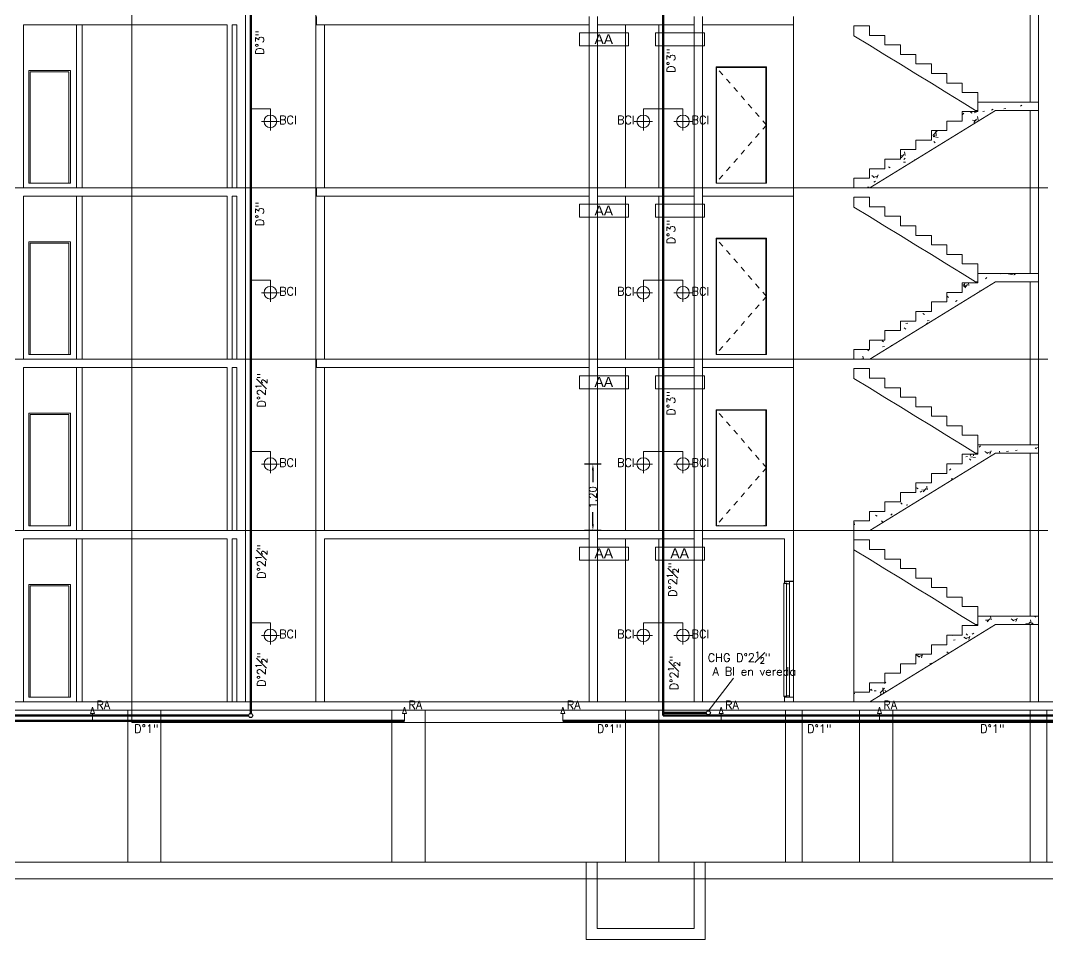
# Model space of a CAD drawing. Header units: millimetres. Extents: x 917 to 1168, y -421 to -23.
# Drawn here: x 1004.18 to 1022.75, y -54.05 to -37.42 of the extents above; entities that cross this region are included whole.
import ezdxf
from ezdxf.enums import TextEntityAlignment as Align

# ---------------------------------------------------------------- set-up
doc = ezdxf.new("R2010")
doc.units = ezdxf.units.MM
doc.header["$LTSCALE"] = 0.1
for name, pattern in [('ACAD_ISO02W100', [15, 12, -3]), ('CENTER', [2.25, 1, -0.1, 0.05, -0.1, 1]), ('CONTINUA', [0]), ('Dash', [0.006, 0.003, -0.003]), ('HIDDEN', [0.375, 0.25, -0.125])]:
    doc.linetypes.add(name, pattern=pattern)
doc.layers.get('0').update_dxf_attribs({"lineweight": 5})
for name, color, linetype, lineweight in [('00-Agua Fria', 5, 'ACAD_ISO02W100', 20), ('00_Incendio_Cañeria', 1, 'Continuous', 30), ('00_Incendio_Montantes', 1, 'Continuous', 30), ('00_Incendio_Textos', 7, 'Continuous', 13), ('Cotas', 7, 'Continuous', 13), ('Incendio - Texto', 11, 'Continuous', 18)]:
    doc.layers.add(name, color=color, linetype=linetype, lineweight=lineweight)
doc.styles.add('Arial', font='arial.ttf', dxfattribs={"height": 0.245883})
doc.styles.add('Cotas2', font='romans.shx')
doc.styles.add('Romans', font='romans.shx')
doc.styles.get("Standard").update_dxf_attribs({"font": 'arial.ttf'})
doc.dimstyles.new('Cotas--1-75', dxfattribs={"dimscale": 0.075, "dimtxt": 1.75, "dimasz": 1.5, "dimexe": 2, "dimexo": 5, "dimgap": 0.5, "dimtad": 0, "dimtih": 1, "dimtoh": 1, "dimzin": 0, "dimdsep": 46, "dimtxsty": 'Cotas2', "dimcen": 3, "dimdle": 2, "dimadec": 0, "dimazin": 0, "dimtfac": 1, "dimtofl": 0, "dimtmove": 2, "dimatfit": 3, "dimfxl": 2, "dimtolj": 1, "dimtzin": 0, "dimarcsym": 0})

# ---------------------------------------------------------------- blocks, each defined once
blk = doc.blocks.new('Corte')
at = {"color": 8, "lineweight": 18}
for p, q in [((745.596, -122.732), (745.596, -107.232)), ((746.866, -119.632), (746.866, -107.232)), ((759.937, -107.232), (759.937, -122.732)), ((759.785, -111.882), (759.785, -108.932)), ((741.577, -113.432), (741.577, -110.482)), ((741.577, -110.482), (745.266, -110.482)), ((742.538, -113.432), (742.538, -110.482)), ((742.638, -110.482), (742.638, -113.432)), ((745.266, -110.482), (745.266, -113.432)), ((745.351, -113.432), (745.351, -110.482)), ((745.351, -110.482), (745.44, -110.482)), ((745.44, -110.482), (745.44, -113.432)), ((746.881, -110.332), (746.881, -110.482)), ((746.881, -110.482), (751.809, -110.482)), ((747.024, -110.482), (747.024, -113.432)), ((751.809, -110.332), (751.809, -113.432)), ((751.809, -110.482), (751.809, -110.332)), ((751.959, -113.432), (751.959, -110.332)), ((753.709, -110.482), (751.959, -110.482)), ((752.469, -113.432), (752.469, -110.482)), ((753.069, -110.482), (753.069, -113.432)), ((753.709, -110.332), (753.709, -113.432)), ((753.859, -113.432), (753.859, -110.332)), ((753.859, -110.332), (753.859, -110.482)), ((753.859, -110.482), (755.504, -110.482)), ((755.504, -110.482), (755.504, -110.332)), ((755.504, -110.482), (755.504, -113.432)), ((756.597, -110.504), (756.597, -110.681)), ((756.597, -110.504), (756.877, -110.504)), ((756.597, -110.681), (756.877, -110.853)), ((756.877, -110.677), (756.877, -110.504)), ((756.877, -110.677), (757.157, -110.677)), ((757.157, -110.849), (757.157, -110.677)), ((756.877, -110.853), (757.157, -111.025)), ((757.157, -110.849), (757.437, -110.849)), ((757.437, -111.021), (757.437, -110.849)), ((757.157, -111.025), (757.437, -111.197)), ((757.437, -111.021), (757.717, -111.021)), ((757.717, -111.193), (757.717, -111.021)), ((757.437, -111.197), (757.717, -111.369)), ((757.717, -111.193), (757.997, -111.193)), ((757.997, -111.366), (757.997, -111.193)), ((741.677, -113.347), (741.677, -111.312)), ((741.677, -111.312), (742.427, -111.312)), ((742.427, -111.312), (741.677, -111.312)), ((741.677, -111.312), (741.677, -113.347)), ((741.702, -113.347), (741.702, -111.337)), ((741.702, -111.337), (742.367, -111.337)), ((742.402, -111.337), (742.367, -111.337)), ((742.402, -111.337), (742.402, -113.347)), ((742.427, -111.312), (742.427, -113.347)), ((742.427, -113.347), (742.427, -111.312)), ((754.104, -113.347), (754.104, -111.247)), ((754.104, -111.247), (755.014, -111.247)), ((754.104, -113.347), (754.104, -111.247)), ((755.014, -111.247), (754.104, -111.247)), ((755.004, -111.257), (754.114, -111.257)), ((754.114, -111.257), (754.114, -113.347)), ((754.114, -111.257), (754.114, -113.347)), ((754.114, -111.257), (755.004, -111.257)), ((755.004, -111.257), (755.004, -113.347)), ((755.004, -111.257), (755.004, -113.347)), ((755.014, -111.247), (755.014, -113.347)), ((755.014, -113.347), (755.014, -111.247)), ((757.717, -111.369), (757.997, -111.542)), ((757.997, -111.366), (758.277, -111.366)), ((758.277, -111.538), (758.277, -111.366)), ((757.997, -111.542), (758.277, -111.714)), ((758.277, -111.538), (758.557, -111.538)), ((758.557, -111.71), (758.557, -111.538)), ((758.277, -111.714), (758.557, -111.886)), ((758.557, -111.71), (758.794, -111.71)), ((758.794, -111.71), (758.837, -111.71)), ((758.837, -111.882), (758.837, -111.71)), ((758.557, -111.886), (758.794, -112.032)), ((759.937, -111.882), (758.837, -111.882)), ((758.837, -111.882), (758.837, -112.054)), ((759.937, -112.032), (759.937, -111.882)), ((756.883, -113.432), (759.159, -112.032)), ((758.837, -112.054), (758.557, -112.054)), ((758.557, -112.054), (758.557, -112.227)), ((758.794, -112.032), (758.837, -112.032)), ((759.159, -112.032), (759.937, -112.032)), ((759.785, -114.982), (759.785, -112.032)), ((758.557, -112.227), (758.277, -112.227)), ((758.277, -112.227), (758.277, -112.399)), ((758.277, -112.399), (757.997, -112.399)), ((757.997, -112.399), (757.997, -112.571)), ((757.997, -112.571), (757.717, -112.571)), ((757.717, -112.571), (757.717, -112.743)), ((757.717, -112.743), (757.437, -112.743)), ((757.437, -112.743), (757.437, -112.916)), ((757.157, -113.088), (756.877, -113.088)), ((756.877, -113.088), (756.877, -113.26)), ((757.437, -112.916), (757.157, -112.916)), ((757.157, -112.916), (757.157, -113.088)), ((756.877, -113.26), (756.597, -113.26)), ((756.597, -113.26), (756.597, -113.432)), ((745.44, -113.432), (733.612, -113.432)), ((742.367, -113.347), (741.677, -113.347)), ((741.677, -113.347), (741.702, -113.347)), ((741.702, -113.347), (742.367, -113.347)), ((742.402, -113.347), (742.367, -113.347)), ((742.427, -113.347), (742.402, -113.347)), ((742.402, -113.347), (742.427, -113.347)), ((745.44, -113.432), (745.596, -113.432)), ((746.881, -113.432), (745.596, -113.432)), ((751.809, -113.432), (746.881, -113.432)), ((746.881, -113.432), (746.881, -113.582)), ((751.959, -113.432), (751.809, -113.432)), ((751.809, -113.432), (751.809, -116.532)), ((751.809, -113.582), (751.809, -113.432)), ((751.809, -113.432), (751.959, -113.432)), ((751.959, -116.532), (751.959, -113.432)), ((751.959, -113.432), (753.709, -113.432)), ((753.859, -113.432), (753.709, -113.432)), ((753.709, -113.432), (753.709, -116.532)), ((753.709, -113.432), (753.859, -113.432)), ((753.859, -116.532), (753.859, -113.432)), ((755.504, -113.432), (753.859, -113.432)), ((753.859, -113.432), (753.859, -113.582)), ((755.014, -113.347), (754.104, -113.347)), ((754.114, -113.347), (754.104, -113.347)), ((754.114, -113.347), (754.144, -113.347)), ((754.974, -113.347), (754.144, -113.347)), ((755.004, -113.347), (754.974, -113.347)), ((755.004, -113.347), (755.014, -113.347)), ((755.504, -113.582), (755.504, -113.432)), ((755.504, -113.432), (756.597, -113.432)), ((756.597, -113.432), (756.883, -113.432)), ((756.883, -113.432), (759.785, -113.432)), ((759.785, -113.432), (759.937, -113.432)), ((759.937, -113.432), (759.785, -113.432)), ((759.937, -113.432), (760.098, -113.432)), ((741.577, -116.532), (741.577, -113.582)), ((741.577, -113.582), (745.266, -113.582)), ((742.538, -116.532), (742.538, -113.582)), ((742.638, -113.582), (742.638, -116.532)), ((745.266, -113.582), (745.266, -116.532)), ((745.351, -116.532), (745.351, -113.582)), ((745.351, -113.582), (745.44, -113.582)), ((745.44, -113.582), (745.44, -116.532)), ((746.881, -113.582), (751.809, -113.582)), ((747.024, -113.582), (747.024, -116.532)), ((753.709, -113.582), (751.959, -113.582)), ((752.469, -116.532), (752.469, -113.582)), ((753.069, -113.582), (753.069, -116.532)), ((753.859, -113.582), (755.504, -113.582)), ((755.504, -113.582), (755.504, -116.532)), ((756.597, -113.604), (756.597, -113.781)), ((756.597, -113.604), (756.877, -113.604)), ((756.877, -113.777), (756.877, -113.604)), ((756.597, -113.781), (756.877, -113.953)), ((756.877, -113.777), (757.157, -113.777)), ((757.157, -113.949), (757.157, -113.777)), ((756.877, -113.953), (757.157, -114.125)), ((757.157, -113.949), (757.437, -113.949)), ((757.437, -114.121), (757.437, -113.949)), ((757.157, -114.125), (757.437, -114.297)), ((757.437, -114.121), (757.717, -114.121)), ((757.717, -114.293), (757.717, -114.121)), ((754.104, -116.447), (754.104, -114.347)), ((754.104, -114.347), (755.014, -114.347)), ((754.104, -116.447), (754.104, -114.347)), ((755.014, -114.347), (754.104, -114.347)), ((755.004, -114.357), (754.114, -114.357)), ((754.114, -114.357), (754.114, -116.447)), ((754.114, -114.357), (754.114, -116.447)), ((754.114, -114.357), (755.004, -114.357)), ((755.004, -114.357), (755.004, -116.447)), ((755.004, -114.357), (755.004, -116.447)), ((755.014, -114.347), (755.014, -116.447)), ((755.014, -116.447), (755.014, -114.347)), ((757.437, -114.297), (757.717, -114.469)), ((757.717, -114.293), (757.997, -114.293)), ((757.997, -114.466), (757.997, -114.293)), ((741.677, -116.447), (741.677, -114.412)), ((741.677, -114.412), (742.427, -114.412)), ((742.427, -114.412), (741.677, -114.412)), ((741.677, -114.412), (741.677, -116.447)), ((741.702, -116.447), (741.702, -114.437)), ((741.702, -114.437), (742.367, -114.437)), ((742.402, -114.437), (742.367, -114.437)), ((742.402, -114.437), (742.402, -116.447)), ((742.427, -114.412), (742.427, -116.447)), ((742.427, -116.447), (742.427, -114.412)), ((757.717, -114.469), (757.997, -114.642)), ((757.997, -114.466), (758.277, -114.466)), ((758.277, -114.638), (758.277, -114.466)), ((757.997, -114.642), (758.277, -114.814)), ((758.277, -114.638), (758.557, -114.638)), ((758.557, -114.81), (758.557, -114.638)), ((758.277, -114.814), (758.557, -114.986)), ((758.557, -114.81), (758.794, -114.81)), ((758.794, -114.81), (758.837, -114.81)), ((758.837, -114.982), (758.837, -114.81)), ((756.883, -116.532), (759.159, -115.132)), ((758.557, -114.986), (758.794, -115.132)), ((758.794, -115.132), (758.837, -115.132)), ((759.937, -114.982), (758.837, -114.982)), ((758.837, -114.982), (758.837, -115.154)), ((759.159, -115.132), (759.937, -115.132)), ((759.785, -118.082), (759.785, -115.132)), ((759.937, -115.132), (759.937, -114.982)), ((758.837, -115.154), (758.557, -115.154)), ((758.557, -115.154), (758.557, -115.327)), ((758.277, -115.499), (757.997, -115.499)), ((757.997, -115.499), (757.997, -115.671)), ((758.557, -115.327), (758.277, -115.327)), ((758.277, -115.327), (758.277, -115.499)), ((757.997, -115.671), (757.717, -115.671)), ((757.717, -115.671), (757.717, -115.843)), ((757.717, -115.843), (757.437, -115.843)), ((757.437, -115.843), (757.437, -116.016)), ((757.437, -116.016), (757.157, -116.016)), ((757.157, -116.016), (757.157, -116.188)), ((757.157, -116.188), (756.877, -116.188)), ((756.877, -116.188), (756.877, -116.36)), ((756.877, -116.36), (756.597, -116.36)), ((756.597, -116.36), (756.597, -116.532)), ((745.44, -116.532), (733.612, -116.532)), ((742.367, -116.447), (741.677, -116.447)), ((741.677, -116.447), (741.702, -116.447)), ((741.702, -116.447), (742.367, -116.447)), ((742.402, -116.447), (742.367, -116.447)), ((742.427, -116.447), (742.402, -116.447)), ((742.402, -116.447), (742.427, -116.447)), ((745.44, -116.532), (745.596, -116.532)), ((746.881, -116.532), (745.596, -116.532)), ((751.809, -116.532), (746.881, -116.532)), ((746.881, -116.532), (746.881, -116.682)), ((751.959, -116.532), (751.809, -116.532)), ((751.809, -116.532), (751.809, -119.632)), ((751.809, -116.682), (751.809, -116.532)), ((751.809, -116.532), (751.959, -116.532)), ((751.959, -119.632), (751.959, -116.532)), ((751.959, -116.532), (753.709, -116.532)), ((753.859, -116.532), (753.709, -116.532)), ((753.709, -116.532), (753.709, -119.632)), ((753.709, -116.532), (753.859, -116.532)), ((753.859, -119.632), (753.859, -116.532)), ((755.504, -116.532), (753.859, -116.532)), ((753.859, -116.532), (753.859, -116.682)), ((755.014, -116.447), (754.104, -116.447)), ((754.114, -116.447), (754.104, -116.447)), ((754.114, -116.447), (754.144, -116.447)), ((754.974, -116.447), (754.144, -116.447)), ((755.004, -116.447), (754.974, -116.447)), ((755.004, -116.447), (755.014, -116.447)), ((755.504, -116.682), (755.504, -116.532)), ((756.597, -116.532), (755.504, -116.532)), ((756.597, -116.532), (756.883, -116.532)), ((759.785, -116.532), (756.883, -116.532)), ((759.785, -116.532), (759.937, -116.532)), ((759.937, -116.532), (759.785, -116.532)), ((759.937, -116.532), (760.098, -116.532)), ((741.577, -119.632), (741.577, -116.682)), ((741.577, -116.682), (745.266, -116.682)), ((742.538, -119.632), (742.538, -116.682)), ((742.638, -116.682), (742.638, -119.632)), ((745.266, -116.682), (745.266, -119.632)), ((745.351, -119.632), (745.351, -116.682)), ((745.351, -116.682), (745.44, -116.682)), ((745.44, -116.682), (745.44, -119.632)), ((746.881, -116.682), (751.809, -116.682)), ((747.024, -116.682), (747.024, -119.632)), ((753.709, -116.682), (751.959, -116.682)), ((752.469, -119.632), (752.469, -116.682)), ((753.069, -116.682), (753.069, -119.632)), ((753.859, -116.682), (755.504, -116.682)), ((755.504, -116.682), (755.504, -119.632)), ((756.597, -116.704), (756.597, -116.881)), ((756.597, -116.704), (756.877, -116.704)), ((756.877, -116.877), (756.877, -116.704)), ((756.597, -116.881), (756.877, -117.053)), ((756.877, -116.877), (757.157, -116.877)), ((757.157, -117.049), (757.157, -116.877)), ((756.877, -117.053), (757.157, -117.225)), ((757.157, -117.049), (757.437, -117.049)), ((757.437, -117.221), (757.437, -117.049)), ((757.157, -117.225), (757.437, -117.397)), ((757.437, -117.221), (757.717, -117.221)), ((757.717, -117.393), (757.717, -117.221)), ((741.677, -119.547), (741.677, -117.512)), ((741.677, -117.512), (742.427, -117.512)), ((742.427, -117.512), (741.677, -117.512)), ((741.677, -117.512), (741.677, -119.547)), ((741.702, -119.547), (741.702, -117.537)), ((741.702, -117.537), (742.367, -117.537)), ((742.402, -117.537), (742.367, -117.537)), ((742.402, -117.537), (742.402, -119.547)), ((742.427, -117.512), (742.427, -119.547)), ((742.427, -119.547), (742.427, -117.512)), ((754.104, -119.547), (754.104, -117.447)), ((754.104, -117.447), (755.014, -117.447)), ((754.104, -119.547), (754.104, -117.447)), ((755.014, -117.447), (754.104, -117.447)), ((755.004, -117.457), (754.114, -117.457)), ((754.114, -117.457), (754.114, -119.547)), ((754.114, -117.457), (754.114, -119.547)), ((754.114, -117.457), (755.004, -117.457)), ((755.004, -117.457), (755.004, -119.547)), ((755.004, -117.457), (755.004, -119.547)), ((755.014, -117.447), (755.014, -119.547)), ((755.014, -119.547), (755.014, -117.447)), ((757.437, -117.397), (757.717, -117.569)), ((757.717, -117.393), (757.997, -117.393)), ((757.997, -117.566), (757.997, -117.393)), ((757.717, -117.569), (757.997, -117.742)), ((757.997, -117.566), (758.277, -117.566)), ((758.277, -117.738), (758.277, -117.566)), ((757.997, -117.742), (758.277, -117.914)), ((758.277, -117.738), (758.557, -117.738)), ((758.277, -117.914), (758.557, -118.086)), ((758.557, -117.91), (758.557, -117.738)), ((758.557, -117.91), (758.794, -117.91)), ((758.794, -117.91), (758.837, -117.91)), ((758.837, -118.082), (758.837, -117.91)), ((758.557, -118.086), (758.794, -118.232)), ((759.937, -118.082), (758.837, -118.082)), ((758.837, -118.082), (758.837, -118.254)), ((759.937, -118.232), (759.937, -118.082)), ((756.883, -119.632), (759.159, -118.232)), ((758.837, -118.254), (758.557, -118.254)), ((758.557, -118.254), (758.557, -118.427)), ((758.794, -118.232), (758.837, -118.232)), ((759.159, -118.232), (759.937, -118.232)), ((759.785, -121.182), (759.785, -118.232)), ((758.557, -118.427), (758.277, -118.427)), ((758.277, -118.427), (758.277, -118.599)), ((758.277, -118.599), (757.997, -118.599)), ((757.997, -118.599), (757.997, -118.771)), ((757.997, -118.771), (757.717, -118.771)), ((757.717, -118.771), (757.717, -118.943)), ((757.717, -118.943), (757.437, -118.943)), ((757.437, -118.943), (757.437, -119.116)), ((757.437, -119.116), (757.157, -119.116)), ((757.157, -119.116), (757.157, -119.288)), ((757.157, -119.288), (756.877, -119.288)), ((756.877, -119.288), (756.877, -119.46)), ((742.367, -119.547), (741.677, -119.547)), ((741.677, -119.547), (741.702, -119.547)), ((741.702, -119.547), (742.367, -119.547)), ((742.402, -119.547), (742.367, -119.547)), ((742.427, -119.547), (742.402, -119.547)), ((742.402, -119.547), (742.427, -119.547)), ((755.014, -119.547), (754.104, -119.547)), ((754.114, -119.547), (754.104, -119.547)), ((754.114, -119.547), (754.144, -119.547)), ((754.144, -119.547), (754.144, -119.535)), ((754.144, -119.547), (754.144, -119.535)), ((754.974, -119.547), (754.144, -119.547)), ((754.974, -119.535), (754.974, -119.547)), ((754.974, -119.535), (754.974, -119.547)), ((755.004, -119.547), (754.974, -119.547)), ((755.004, -119.547), (755.014, -119.547)), ((756.877, -119.46), (756.597, -119.46)), ((756.597, -119.46), (756.597, -119.632)), ((745.44, -119.632), (733.612, -119.632)), ((745.44, -119.632), (745.596, -119.632)), ((746.866, -119.632), (745.596, -119.632)), ((746.881, -119.632), (746.866, -119.632)), ((746.866, -119.632), (746.866, -122.732)), ((751.809, -119.632), (746.881, -119.632)), ((751.959, -119.632), (751.809, -119.632)), ((751.809, -119.632), (751.809, -122.732)), ((751.809, -119.782), (751.809, -119.632)), ((751.809, -119.632), (751.959, -119.632)), ((751.959, -122.732), (751.959, -119.632)), ((751.959, -119.632), (753.709, -119.632)), ((753.859, -119.632), (753.709, -119.632)), ((753.709, -119.632), (753.709, -122.732)), ((753.709, -119.632), (753.859, -119.632)), ((753.859, -122.732), (753.859, -119.632)), ((755.504, -119.632), (753.859, -119.632)), ((753.859, -119.632), (753.859, -119.782)), ((755.504, -119.782), (755.504, -119.632)), ((756.597, -119.632), (755.504, -119.632)), ((756.597, -119.632), (756.883, -119.632)), ((756.597, -122.56), (756.597, -119.632)), ((756.883, -119.632), (759.785, -119.632)), ((759.937, -119.632), (759.785, -119.632)), ((759.937, -119.632), (759.785, -119.632)), ((759.937, -119.632), (760.098, -119.632)), ((741.577, -122.732), (741.577, -119.782)), ((741.577, -119.782), (745.266, -119.782)), ((742.538, -122.732), (742.538, -119.782)), ((742.638, -119.782), (742.638, -122.732)), ((745.266, -119.782), (745.266, -122.732)), ((745.351, -122.732), (745.351, -119.782)), ((745.351, -119.782), (745.44, -119.782)), ((745.44, -119.782), (745.44, -122.732)), ((747.024, -122.732), (747.024, -119.782)), ((747.024, -119.782), (751.809, -119.782)), ((753.709, -119.782), (751.959, -119.782)), ((752.469, -122.732), (752.469, -119.782)), ((753.069, -119.782), (753.069, -122.732)), ((753.859, -119.782), (755.342, -119.782)), ((755.342, -119.782), (755.342, -120.547)), ((755.504, -120.547), (755.504, -119.782)), ((756.597, -119.804), (756.877, -119.804)), ((756.877, -119.977), (756.877, -119.804)), ((756.597, -119.981), (756.877, -120.153)), ((756.877, -119.977), (757.157, -119.977)), ((757.157, -120.149), (757.157, -119.977)), ((757.157, -120.149), (757.437, -120.149)), ((757.437, -120.321), (757.437, -120.149)), ((756.877, -120.153), (757.157, -120.325)), ((757.157, -120.325), (757.437, -120.497)), ((757.437, -120.321), (757.717, -120.321)), ((757.717, -120.493), (757.717, -120.321)), ((757.437, -120.497), (757.717, -120.669)), ((757.717, -120.493), (757.997, -120.493)), ((757.997, -120.666), (757.997, -120.493)), ((741.677, -122.647), (741.677, -120.612)), ((741.677, -120.612), (742.427, -120.612)), ((742.427, -120.612), (741.677, -120.612)), ((741.677, -120.612), (741.677, -122.647)), ((741.702, -122.647), (741.702, -120.637)), ((741.702, -120.637), (742.367, -120.637)), ((742.402, -120.637), (742.367, -120.637)), ((742.402, -120.637), (742.402, -122.647)), ((742.427, -120.612), (742.427, -122.647)), ((742.427, -122.647), (742.427, -120.612)), ((755.341, -120.583), (755.328, -120.583)), ((755.328, -120.583), (755.328, -122.635)), ((755.341, -120.589), (755.341, -120.583)), ((755.379, -120.589), (755.341, -120.589)), ((755.342, -120.547), (755.504, -120.547)), ((755.504, -120.547), (755.342, -120.547)), ((755.342, -120.547), (755.342, -120.557)), ((755.342, -120.557), (755.342, -120.587)), ((755.434, -120.557), (755.342, -120.557)), ((755.342, -120.557), (755.504, -120.557)), ((755.342, -120.587), (755.383, -120.587)), ((755.342, -120.589), (755.342, -120.587)), ((755.379, -122.629), (755.379, -120.589)), ((755.383, -120.587), (755.383, -120.599)), ((755.383, -120.599), (755.434, -120.599)), ((755.434, -120.599), (755.434, -120.557)), ((755.434, -122.625), (755.434, -120.599)), ((755.504, -120.557), (755.504, -120.547)), ((755.504, -120.557), (755.504, -122.647)), ((757.717, -120.669), (757.997, -120.842)), ((757.997, -120.666), (758.277, -120.666)), ((758.277, -120.838), (758.277, -120.666)), ((757.997, -120.842), (758.277, -121.014)), ((758.277, -120.838), (758.557, -120.838)), ((758.557, -121.01), (758.557, -120.838)), ((758.277, -121.014), (758.557, -121.186)), ((758.557, -121.01), (758.794, -121.01)), ((758.794, -121.01), (758.837, -121.01)), ((758.837, -121.182), (758.837, -121.01)), ((758.557, -121.186), (758.794, -121.332)), ((759.937, -121.182), (758.837, -121.182)), ((758.837, -121.182), (758.837, -121.354)), ((759.937, -121.332), (759.937, -121.182)), ((756.883, -122.732), (759.159, -121.332)), ((758.837, -121.354), (758.557, -121.354)), ((758.557, -121.354), (758.557, -121.527)), ((758.794, -121.332), (758.837, -121.332)), ((759.159, -121.332), (759.937, -121.332)), ((759.785, -122.732), (759.785, -121.332)), ((758.557, -121.527), (758.277, -121.527)), ((758.277, -121.527), (758.277, -121.699)), ((758.277, -121.699), (757.997, -121.699)), ((757.997, -121.699), (757.997, -121.871)), ((757.997, -121.871), (757.717, -121.871)), ((757.717, -121.871), (757.717, -122.043)), ((757.717, -122.043), (757.437, -122.043)), ((757.437, -122.043), (757.437, -122.216)), ((757.437, -122.216), (757.157, -122.216)), ((757.157, -122.216), (757.157, -122.388)), ((756.877, -122.56), (756.597, -122.56)), ((756.597, -122.56), (756.597, -122.732)), ((757.157, -122.388), (756.877, -122.388)), ((756.877, -122.388), (756.877, -122.56)), ((792.869, -122.732), (721.616, -122.732)), ((741.477, -122.732), (741.577, -122.732)), ((742.367, -122.647), (741.677, -122.647)), ((741.677, -122.647), (741.702, -122.647)), ((741.702, -122.647), (742.367, -122.647)), ((742.402, -122.647), (742.367, -122.647)), ((742.427, -122.647), (742.402, -122.647)), ((742.402, -122.647), (742.427, -122.647)), ((745.266, -122.732), (745.351, -122.732)), ((745.44, -122.732), (745.596, -122.732)), ((746.866, -122.732), (747.024, -122.732)), ((751.809, -122.732), (751.959, -122.732)), ((753.709, -122.732), (753.859, -122.732)), ((755.328, -122.635), (755.341, -122.635)), ((755.341, -122.635), (755.341, -122.629)), ((755.341, -122.629), (755.379, -122.629)), ((755.342, -122.632), (755.342, -122.629)), ((755.383, -122.632), (755.342, -122.632)), ((755.342, -122.632), (755.342, -122.647)), ((755.504, -122.647), (755.342, -122.647)), ((755.342, -122.647), (755.342, -122.732)), ((755.342, -122.647), (755.434, -122.647)), ((755.342, -122.732), (755.504, -122.732)), ((755.434, -122.625), (755.383, -122.625)), ((755.383, -122.625), (755.383, -122.632)), ((755.434, -122.647), (755.434, -122.625)), ((755.504, -122.732), (755.504, -122.647)), ((756.597, -122.732), (756.883, -122.732)), ((759.937, -122.732), (760.098, -122.732)), ((721.766, -122.882), (792.869, -122.882)), ((743.465, -125.632), (743.465, -122.882)), ((744.065, -125.632), (744.065, -122.882)), ((748.241, -125.632), (748.241, -122.882)), ((748.841, -125.632), (748.841, -122.882)), ((752.469, -125.632), (752.469, -122.882)), ((753.069, -125.632), (753.069, -122.882)), ((755.359, -125.632), (755.359, -122.882)), ((755.659, -122.882), (755.659, -125.632)), ((756.698, -125.632), (756.698, -122.882)), ((757.298, -125.632), (757.298, -122.882)), ((759.785, -125.632), (759.785, -122.882)), ((760.085, -122.882), (760.085, -125.632)), ((828.88, -125.632), (721.766, -125.632)), ((744.065, -125.632), (743.465, -125.632)), ((748.841, -125.632), (748.241, -125.632)), ((753.069, -125.632), (752.469, -125.632)), ((755.659, -125.632), (755.359, -125.632)), ((757.298, -125.632), (756.698, -125.632)), ((760.085, -125.632), (759.785, -125.632)), ((829.03, -125.932), (721.616, -125.932))]:
    blk.add_line(p, q, dxfattribs=at)
at = {"color": 8, "linetype": 'Dash', "lineweight": 18}
for p, q in [((755.014, -112.297), (754.104, -111.247)), ((755.014, -112.297), (754.104, -113.347)), ((755.014, -115.397), (754.104, -114.347)), ((755.014, -115.397), (754.104, -116.447)), ((755.014, -118.497), (754.104, -117.447)), ((755.014, -118.497), (754.104, -119.547))]:
    blk.add_line(p, q, dxfattribs=at)
at = {"color": 8, "linetype": 'Continuous', "lineweight": 18}
for p, q in [((759.609, -111.959), (759.636, -111.938)), ((758.56, -112.106), (758.587, -112.085)), ((758.708, -112.063), (758.737, -112.082)), ((758.772, -112.074), (758.806, -112.069)), ((758.842, -112.21), (758.83, -112.146)), ((758.926, -112.054), (758.959, -112.049)), ((759.087, -112.031), (759.114, -112.01)), ((759.311, -112.003), (759.345, -111.998)), ((758.744, -112.21), (758.805, -112.216)), ((758.766, -112.253), (758.815, -112.194)), ((758.024, -112.487), (758.103, -112.405)), ((758.033, -112.506), (758.123, -112.52)), ((758.034, -112.51), (758.061, -112.489)), ((758.087, -112.49), (758.076, -112.399)), ((757.761, -112.572), (757.768, -112.571)), ((757.987, -112.571), (757.989, -112.573)), ((758.043, -112.594), (758.068, -112.617)), ((757.437, -112.848), (757.487, -112.852)), ((757.45, -112.889), (757.499, -112.831)), ((757.499, -112.92), (757.526, -112.899)), ((757.526, -112.847), (757.514, -112.783)), ((757.223, -113.052), (757.251, -113.07)), ((757.494, -112.972), (757.528, -112.968)), ((757.695, -112.919), (757.704, -112.927)), ((756.921, -113.212), (756.971, -113.246)), ((756.947, -113.247), (757.018, -113.22)), ((757.013, -113.258), (757.033, -113.197)), ((756.842, -113.423), (756.875, -113.419)), ((756.96, -113.334), (756.987, -113.313)), ((758.975, -115.078), (759.002, -115.057)), ((759.243, -114.982), (759.251, -114.989)), ((759.385, -114.991), (759.475, -115.005)), ((759.497, -115.006), (759.524, -114.985)), ((758.557, -115.196), (758.592, -115.182)), ((758.578, -115.203), (758.639, -115.209)), ((758.585, -115.222), (758.605, -115.161)), ((758.591, -115.214), (758.62, -115.232)), ((758.603, -115.243), (758.652, -115.185)), ((758.677, -115.203), (758.668, -115.154)), ((758.877, -115.291), (758.887, -115.3)), ((758.285, -115.393), (758.31, -115.416)), ((758.435, -115.492), (758.462, -115.471)), ((757.846, -115.707), (757.875, -115.725)), ((757.909, -115.895), (757.936, -115.875)), ((757.924, -115.837), (757.958, -115.832)), ((757.508, -115.969), (757.533, -115.992)), ((757.538, -115.888), (757.572, -115.883)), ((757.106, -116.202), (757.134, -116.221)), ((756.847, -116.381), (756.874, -116.36)), ((757.115, -116.308), (757.149, -116.304)), ((757.271, -116.288), (757.283, -116.286)), ((756.739, -116.532), (756.748, -116.522)), ((756.772, -116.532), (756.761, -116.476)), ((758.862, -118.125), (758.889, -118.104)), ((758.699, -118.276), (758.72, -118.254)), ((758.761, -118.281), (758.758, -118.254)), ((758.966, -118.205), (759.017, -118.239)), ((758.995, -118.236), (759.066, -118.209)), ((759.056, -118.25), (759.076, -118.189)), ((759.236, -118.232), (759.229, -118.195)), ((759.356, -118.204), (759.39, -118.2)), ((759.518, -118.183), (759.551, -118.178)), ((759.872, -118.135), (759.897, -118.158)), ((759.903, -118.132), (759.937, -118.128)), ((758.62, -118.301), (758.654, -118.296)), ((758.688, -118.339), (758.713, -118.362)), ((758.703, -118.298), (758.793, -118.311)), ((758.323, -118.539), (758.35, -118.518)), ((757.808, -118.773), (757.822, -118.771)), ((757.924, -118.896), (757.913, -118.832)), ((757.997, -118.748), (758.001, -118.748)), ((758.353, -118.701), (758.387, -118.697)), ((757.731, -118.859), (757.76, -118.877)), ((757.797, -118.942), (757.824, -118.922)), ((757.825, -118.897), (757.885, -118.902)), ((757.852, -118.934), (757.901, -118.876)), ((757.445, -119.133), (757.471, -119.156)), ((757.541, -119.173), (757.575, -119.169)), ((756.988, -119.353), (757.017, -119.371)), ((757.262, -119.353), (757.289, -119.332)), ((756.608, -119.532), (756.597, -119.471)), ((757.097, -119.458), (757.122, -119.481)), ((758.977, -121.253), (759.037, -121.258)), ((759.005, -121.287), (759.054, -121.229)), ((759.076, -121.252), (759.064, -121.188)), ((759.438, -121.234), (759.489, -121.268)), ((759.469, -121.262), (759.54, -121.235)), ((759.527, -121.279), (759.548, -121.217)), ((759.805, -121.316), (759.793, -121.252)), ((759.86, -121.182), (759.887, -121.2)), ((759.706, -121.317), (759.767, -121.322)), ((759.749, -121.332), (759.782, -121.293)), ((759.812, -121.302), (759.837, -121.325)), ((758.376, -121.527), (758.386, -121.533)), ((758.397, -121.616), (758.431, -121.612)), ((758.584, -121.561), (758.635, -121.595)), ((758.616, -121.589), (758.687, -121.562)), ((758.628, -121.505), (758.653, -121.528)), ((758.673, -121.606), (758.694, -121.544)), ((758.738, -121.51), (758.765, -121.49)), ((757.717, -121.89), (757.733, -121.871)), ((757.717, -121.895), (757.72, -121.895)), ((757.73, -121.889), (757.781, -121.923)), ((757.76, -121.888), (757.756, -121.871)), ((757.762, -121.917), (757.833, -121.89)), ((757.82, -121.934), (757.84, -121.872)), ((758.204, -121.92), (758.225, -121.904)), ((758.28, -121.83), (758.305, -121.853)), ((757.831, -122.147), (757.833, -122.148)), ((757.967, -122.038), (758, -122.034)), ((757.15, -122.4), (757.177, -122.379)), ((756.877, -122.507), (756.9, -122.522)), ((756.903, -122.502), (756.928, -122.525)), ((756.966, -122.535), (757, -122.531)), ((757.07, -122.571), (757.149, -122.488)), ((757.13, -122.576), (757.119, -122.479)), ((757.166, -122.558), (757.16, -122.524)), ((756.597, -122.584), (756.614, -122.581)), ((757.071, -122.59), (757.109, -122.593)), ((757.072, -122.594), (757.1, -122.599)), ((757.146, -122.57), (757.15, -122.566))]:
    blk.add_line(p, q, dxfattribs=at)
at = {"color": 8, "linetype": 'HIDDEN', "ltscale": 20}
for p, q in [((728.105, -113.432), (780.732, -113.432)), ((728.105, -116.532), (780.732, -116.532)), ((728.105, -119.632), (780.732, -119.632)), ((728.105, -125.632), (780.732, -125.632))]:
    blk.add_line(p, q, dxfattribs=at)
at = {"color": 8, "linetype": 'CENTER', "lineweight": 18}
blk.add_line((728.105, -122.732), (780.732, -122.732), dxfattribs=at)
blk = doc.blocks.new('*D117')
at = {"layer": 'Cotas', "color": 0, "lineweight": -2, "transparency": 16777216}
for p, q in [((1014.684, -45.449), (1014.384, -45.449)), ((1014.534, -45.561), (1014.534, -45.778)), ((1014.534, -46.536), (1014.534, -46.32)), ((1014.684, -46.649), (1014.384, -46.649))]:
    blk.add_line(p, q, dxfattribs=at)
at = {"layer": 'Cotas', "color": 0, "lineweight": 5, "transparency": 16777216}
for points in [[(1014.515, -45.561), (1014.552, -45.561), (1014.534, -45.449)], [(1014.515, -46.536), (1014.552, -46.536), (1014.534, -46.649)]]:
    blk.add_solid(points, dxfattribs=at)
at = {"layer": 'Cotas', "color": 0, "transparency": 16777216, "insert": (1014.534, -46.049), "char_height": 0.135, "attachment_point": 5, "rotation": 90, "style": 'Cotas2'}
blk.add_mtext('\\A1;1.20', dxfattribs=at)

msp = doc.modelspace()

# ---------------------------------------------------------------- linework, layer by layer
at = {"color": 8, "linetype": 'CONTINUA', "lineweight": 20}
for points in [[(1014.294, -37.649), (1015.179, -37.649), (1015.179, -37.884), (1014.294, -37.884)], [(1015.666, -37.649), (1016.551, -37.649), (1016.551, -37.884), (1015.666, -37.884)], [(1014.294, -40.749), (1015.179, -40.749), (1015.179, -40.984), (1014.294, -40.984)], [(1015.666, -40.749), (1016.551, -40.749), (1016.551, -40.984), (1015.666, -40.984)], [(1014.294, -43.849), (1015.179, -43.849), (1015.179, -44.084), (1014.294, -44.084)], [(1015.666, -43.849), (1016.551, -43.849), (1016.551, -44.084), (1015.666, -44.084)], [(1014.294, -46.949), (1015.179, -46.949), (1015.179, -47.184), (1014.294, -47.184)], [(1015.666, -46.949), (1016.551, -46.949), (1016.551, -47.184), (1015.666, -47.184)]]:
    msp.add_lwpolyline(points, close=True, dxfattribs=at)
for points in [[(1016.563, -52.649), (1016.563, -54.049), (1014.413, -54.049)], [(1014.413, -54.049), (1014.413, -52.649)], [(1016.363, -52.649), (1016.363, -53.849), (1014.613, -53.849)], [(1014.613, -53.849), (1014.613, -52.649)]]:
    msp.add_lwpolyline(points, dxfattribs=at)
at = {"layer": '00-Agua Fria', "linetype": 'Continuous'}
msp.add_lwpolyline([(1028.194, -50.97), (1028.194, -50.121), (1006.198, -50.121), (1006.198, -30.436), (1020.579, -30.436), (1020.579, -24.086), (1020.432, -24.086), (1020.432, -24.296)], dxfattribs=at)
at = {"layer": '00_Incendio_Cañeria', "lineweight": 20}
for p, q in [((1005.486, -49.847), (1005.449, -49.959)), ((1005.486, -49.847), (1005.449, -49.959)), ((1005.486, -49.847), (1005.522, -49.959)), ((1005.486, -49.847), (1005.522, -49.959)), ((1011.129, -49.847), (1011.093, -49.959)), ((1011.129, -49.847), (1011.093, -49.959)), ((1011.129, -49.847), (1011.093, -49.959)), ((1011.129, -49.847), (1011.166, -49.959)), ((1011.129, -49.847), (1011.166, -49.959)), ((1011.129, -49.847), (1011.166, -49.959)), ((1013.992, -49.847), (1013.955, -49.959)), ((1013.992, -49.847), (1013.955, -49.959)), ((1013.992, -49.847), (1014.028, -49.959)), ((1013.992, -49.847), (1014.028, -49.959)), ((1016.854, -49.847), (1016.817, -49.959)), ((1016.854, -49.847), (1016.89, -49.959)), ((1019.716, -49.847), (1019.68, -49.959)), ((1019.716, -49.847), (1019.753, -49.959)), ((1005.449, -49.959), (1005.522, -49.959)), ((1005.449, -49.959), (1005.522, -49.959)), ((1005.486, -50.094), (1005.486, -49.959)), ((1005.486, -50.094), (1005.486, -49.959)), ((1011.093, -49.959), (1011.166, -49.959)), ((1011.093, -49.959), (1011.166, -49.959)), ((1011.093, -49.959), (1011.166, -49.959)), ((1011.129, -50.094), (1011.129, -49.959)), ((1011.129, -50.094), (1011.129, -49.959)), ((1011.129, -50.094), (1011.129, -49.959)), ((1013.955, -49.959), (1014.028, -49.959)), ((1013.955, -49.959), (1014.028, -49.959)), ((1013.992, -50.094), (1013.992, -49.959)), ((1013.992, -50.094), (1013.992, -49.959)), ((1016.817, -49.959), (1016.89, -49.959)), ((1016.854, -50.094), (1016.854, -49.959)), ((1019.68, -49.959), (1019.753, -49.959)), ((1019.716, -50.094), (1019.716, -49.959))]:
    msp.add_line(p, q, dxfattribs=at)
at = {"layer": '00_Incendio_Cañeria', "lineweight": 50}
for points in [[(1015.804, -27.229), (1015.804, -49.997)], [(1009.742, -31.397), (1008.345, -31.397), (1008.345, -49.96)], [(1016.584, -49.949), (1015.804, -49.949)], [(1011.129, -50.094), (984.762, -50.094)], [(996.044, -49.997), (1008.308, -49.997)], [(1013.992, -50.094), (1026.919, -50.094)], [(1015.804, -49.997), (1034.355, -49.997)]]:
    msp.add_lwpolyline(points, dxfattribs=at)
at = {"layer": '00_Incendio_Cañeria', "lineweight": 20}
for points in [[(1008.345, -39.023), (1008.703, -39.023), (1008.703, -39.414)], [(1015.804, -39.023), (1015.446, -39.023), (1015.446, -39.414)], [(1015.804, -39.023), (1016.162, -39.023), (1016.162, -39.414)], [(1008.867, -39.249), (1008.538, -39.249)], [(1015.282, -39.249), (1015.611, -39.249)], [(1016.327, -39.249), (1015.997, -39.249)], [(1008.345, -42.123), (1008.703, -42.123), (1008.703, -42.514)], [(1015.804, -42.123), (1015.446, -42.123), (1015.446, -42.514)], [(1015.804, -42.123), (1016.162, -42.123), (1016.162, -42.514)], [(1008.867, -42.349), (1008.538, -42.349)], [(1015.282, -42.349), (1015.611, -42.349)], [(1016.327, -42.349), (1015.997, -42.349)], [(1008.345, -45.223), (1008.703, -45.223), (1008.703, -45.614)], [(1015.804, -45.223), (1015.446, -45.223), (1015.446, -45.614)], [(1015.804, -45.223), (1016.162, -45.223), (1016.162, -45.614)], [(1008.867, -45.449), (1008.538, -45.449)], [(1015.282, -45.449), (1015.611, -45.449)], [(1016.327, -45.449), (1015.997, -45.449)], [(1008.345, -48.323), (1008.703, -48.323), (1008.703, -48.714)], [(1015.804, -48.323), (1015.446, -48.323), (1015.446, -48.714)], [(1015.804, -48.323), (1016.162, -48.323), (1016.162, -48.714)], [(1008.867, -48.549), (1008.538, -48.549)], [(1015.282, -48.549), (1015.611, -48.549)], [(1016.327, -48.549), (1015.997, -48.549)]]:
    msp.add_lwpolyline(points, dxfattribs=at)
for centre in [(1008.703, -39.249), (1015.446, -39.249), (1016.162, -39.249), (1008.703, -42.349), (1015.446, -42.349), (1016.162, -42.349), (1008.703, -45.449), (1015.446, -45.449), (1016.162, -45.449), (1008.703, -48.549), (1015.446, -48.549), (1016.162, -48.549)]:
    msp.add_circle(centre, 0.115, dxfattribs=at)
at = {"layer": '00_Incendio_Montantes', "lineweight": 25}
for centre in [(1016.621, -49.949), (1008.345, -49.997)]:
    msp.add_circle(centre, 0.037, dxfattribs=at)
at = {"layer": '00_Incendio_Textos', "color": 8, "lineweight": 18}
msp.add_line((1016.621, -49.919), (1017.079, -49.324), dxfattribs=at)

# ---------------------------------------------------------------- block references
at = {"linetype": 'CONTINUA', "lineweight": 13}
msp.add_blockref('Corte', (262.657, 72.983), dxfattribs=at)

# ---------------------------------------------------------------- texts
at = {"color": 8, "style": 'Arial'}
for p in [(1014.563, -37.851), (1014.563, -40.951), (1014.563, -44.051), (1014.563, -47.151), (1015.935, -47.151)]:
    msp.add_text('AA', height=0.18, dxfattribs=at).set_placement(p)
at = {"layer": '00_Incendio_Textos', "lineweight": 18, "char_height": 0.15, "attachment_point": 3, "rotation": 90}
for s, insert in [('\\A1;{\\Fromans|c0;D°3\\H1x;"}', (1008.435, -37.603)), ('\\A1;{\\Fromans|c0;D°3\\H1x;"}', (1015.872, -37.93)), ('\\A1;{\\Fromans|c0;D°3\\H1x;"}', (1008.435, -40.703)), ('\\A1;{\\Fromans|c0;D°3\\H1x;"}', (1015.872, -41.03)), ('\\A1;{\\Fromans|c0;D°2\\H0.7x;\\S1#2;\\H1.42857x;"}', (1008.435, -43.803)), ('\\A1;{\\Fromans|c0;D°3\\H1x;"}', (1015.872, -44.13)), ('\\A1;{\\Fromans|c0;D°2\\H0.7x;\\S1#2;\\H1.42857x;"}', (1008.435, -46.903)), ('\\A1;{\\Fromans|c0;D°2\\H0.7x;\\S1#2;\\H1.42857x;"}', (1015.872, -47.23)), ('\\A1;{\\Fromans|c0;D°2\\H0.7x;\\S1#2;\\H1.42857x;"}', (1008.435, -48.857)), ('\\A1;{\\Fromans|c0;D°2\\H0.7x;\\S1#2;\\H1.42857x;"}', (1015.895, -48.918))]:
    msp.add_mtext_dynamic_manual_height_columns(s, width=1.33303, gutter_width=12.5, heights=[0], dxfattribs=dict(at, insert=insert))
at = {"layer": '00_Incendio_Textos', "lineweight": 18, "char_height": 0.15, "attachment_point": 3}
for s, width, insert in [('\\A1;{\\Fromans|c0;CHG D°2\\H0.7x;\\S1#2;\\H1.42857x;"}', 1.33303, (1017.747, -48.845)), ('\\A1;{\\Fromans|c0;D°1"}', 0.9745, (1006.682, -50.161)), ('\\A1;{\\Fromans|c0;D°1"}', 0.9745, (1015.05, -50.161)), ('\\A1;{\\Fromans|c0;D°1"}', 0.9745, (1018.851, -50.161)), ('\\A1;{\\Fromans|c0;D°1"}', 0.9745, (1021.98, -50.161))]:
    msp.add_mtext_dynamic_manual_height_columns(s, width=width, gutter_width=12.5, heights=[0], dxfattribs=dict(at, insert=insert))
at = {"layer": 'Incendio - Texto', "color": 7, "style": 'Romans'}
for s, p in [('BCI', (1009.019, -39.222)), ('BCI', (1015.13, -39.222)), ('BCI', (1016.478, -39.222)), ('BCI', (1009.019, -42.322)), ('BCI', (1015.13, -42.322)), ('BCI', (1016.478, -42.322)), ('BCI', (1009.019, -45.422)), ('BCI', (1015.13, -45.422)), ('BCI', (1016.478, -45.422)), ('BCI', (1009.019, -48.522)), ('BCI', (1015.13, -48.522)), ('BCI', (1016.478, -48.522)), ('A BI en vereda', (1017.454, -49.2)), ('RA', (1005.679, -49.806)), ('RA', (1005.679, -49.806)), ('RA', (1011.323, -49.806)), ('RA', (1011.323, -49.806)), ('RA', (1011.323, -49.806)), ('RA', (1014.185, -49.806)), ('RA', (1014.185, -49.806)), ('RA', (1017.047, -49.806)), ('RA', (1019.91, -49.806))]:
    msp.add_text(s, height=0.15, dxfattribs=at).set_placement(p, align=Align.MIDDLE_CENTER)

# ---------------------------------------------------------------- dimensions: what is measured, and where the dimension line sits
at = {"layer": 'Cotas'}
dim = msp.add_linear_dim(base=(1014.534, -46.649), p1=(1015.318, -45.449), p2=(1015.126, -46.649), angle=90, dimstyle='Cotas--1-75', override={"dimtxt": 1.8, "dimexo": 0.5, "dimgap": 1, "dimdle": 0.15, "dimfxlon": 1}, dxfattribs=at)
dim.commit()
dim.dimension.update_dxf_attribs({"geometry": '*D117', "text_midpoint": (1014.534, -46.049), "text_rotation": 90})

doc.saveas('drawing.dxf')
